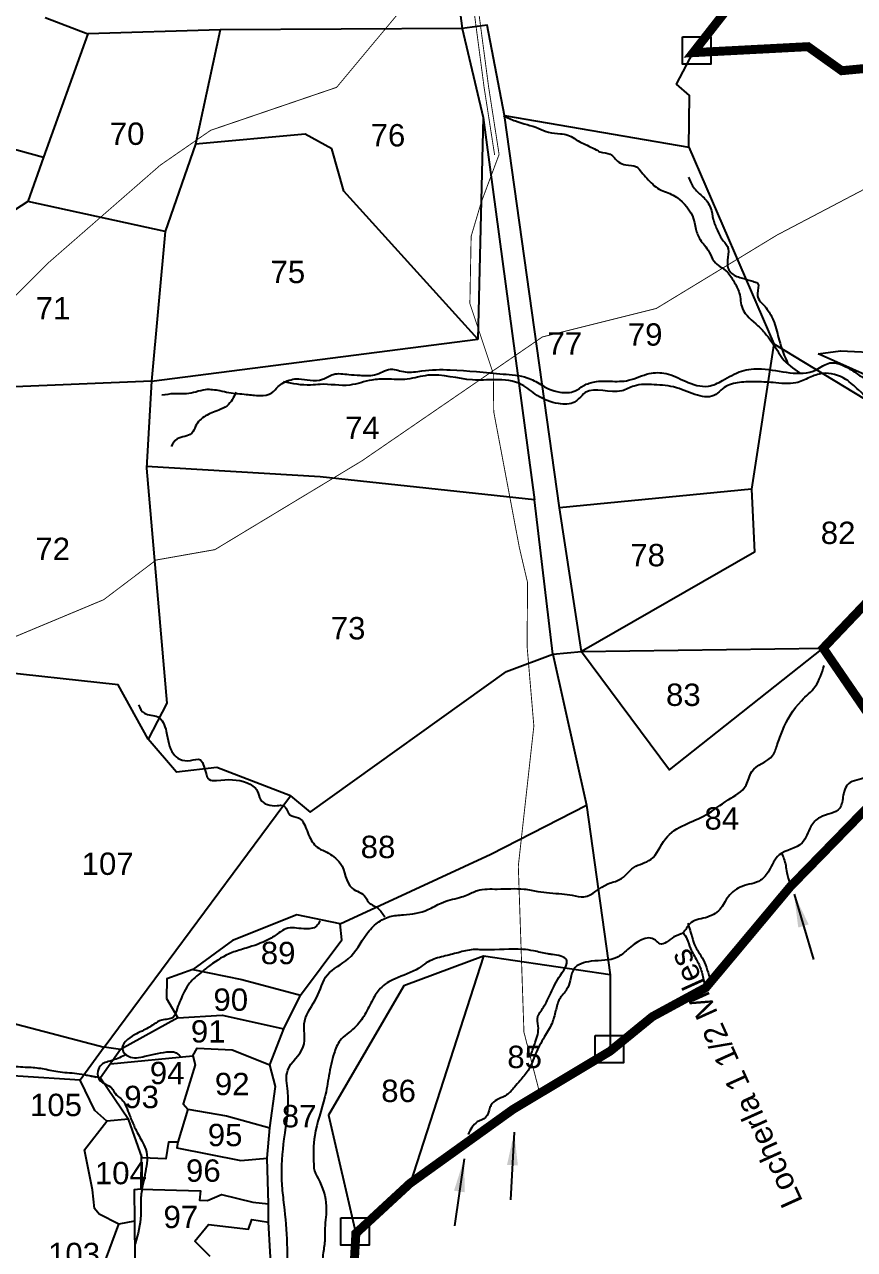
# Model space of a CAD drawing. Header units: feet. Extents: x 788962 to 797078, y 1567318 to 1575139.
# Drawn here: x 794246 to 795175, y 1569554 to 1570925 of the extents above; entities that cross this region are included whole.
import ezdxf
from ezdxf.enums import TextEntityAlignment as Align

# ---------------------------------------------------------------- set-up
doc = ezdxf.new("R2010")
doc.units = ezdxf.units.FT
doc.header["$LTSCALE"] = 15
doc.header["$MEASUREMENT"] = 0
doc.linetypes.add('HIDDEN2', pattern=[0.1875, 0.125, -0.0625])
for name, color, linetype in [('HILL', 17, 'Continuous'), ('PLOT', 7, 'Continuous'), ('PLOT NO', 7, 'Continuous'), ('ROADS', 6, 'Continuous'), ('TANKS-STREAM', 4, 'Continuous'), ('text1', 7, 'Continuous'), ('text2', 7, 'Continuous'), ('VILLAGE STONES', 240, 'Continuous')]:
    doc.layers.add(name, color=color, linetype=linetype)
doc.layers.add('VILLAGE BOUNDRY', color=5, linetype='HIDDEN2', lineweight=100)
doc.styles.get("Standard").update_dxf_attribs({"font": 'arial.ttf'})
doc.linetypes.add('DOTS', pattern='A,1e-06,-3,["●",Standard,S=3,R=0,X=-1.25,Y=-1.25],-3', length=6.000001)
doc.dimstyles.get("Standard").update_dxf_attribs({"dimtxt": 0.18, "dimasz": 37, "dimexe": 0.18, "dimexo": 0.0625, "dimgap": 0.09, "dimtad": 0, "dimtih": 1, "dimtoh": 1, "dimdec": 4, "dimzin": 0, "dimdsep": 46, "dimtxsty": 'Standard', "dimcen": 0.09, "dimadec": 0, "dimazin": 0, "dimtfac": 1, "dimtdec": 4, "dimtofl": 0, "dimtmove": 0, "dimatfit": 3, "dimfxl": 0, "dimtolj": 1, "dimtzin": 0, "dimarcsym": 0})

msp = doc.modelspace()

# ---------------------------------------------------------------- linework, layer by layer
at = {"layer": 'HILL'}
msp.add_lwpolyline([(795134, 1570556.8), (795159, 1570560.2), (795206.5, 1570557.7), (795236.6, 1570569.9), (795260.7, 1570591.1), (795277.8, 1570619.8), (795336.5, 1570699.9), (795351.2, 1570706.4), (795356.9, 1570768.8), (795354.7, 1570796.4), (795368.3, 1570828.9), (795376.7, 1570825.9), (795373.7, 1570809.3), (795372.9, 1570783.6), (795358.9, 1570696.1), (795357.1, 1570670.3), (795326.3, 1570608.2), (795308.8, 1570575.1), (795283.4, 1570537.2), (795283.4, 1570522.2), (795211, 1570522.3), (795134, 1570556.8)], dxfattribs=at)
at = {"layer": 'PLOT'}
for points in [[(794721.7, 1571030.2), (794735.9, 1570921), (794465, 1570919.3), (794316.9, 1570914.7)], [(794269.1, 1570933), (794316.9, 1570914.7), (794267.3, 1570776.7), (794249.6, 1570727.3), (794184.4, 1570685.2), (794138.5, 1570543.3), (794144.9, 1570516), (794166, 1570413.4)], [(793752.3, 1570918.3), (794267.3, 1570776.7)], [(794465, 1570919.3), (794437.5, 1570791.3), (794403.2, 1570693.5), (794249.6, 1570727.3)], [(794869.3, 1570223.6), (794844.8, 1570384.3), (794783.1, 1570823.3), (794763.8, 1570924.4), (794735.9, 1570921)], [(794735.9, 1570921), (794759.2, 1570821.3), (794753.4, 1570573.1)], [(794783.1, 1570823.3), (794989.5, 1570788), (794990.3, 1570845.9), (794975.7, 1570858.6), (794994.3, 1570893.8)], [(795084.4, 1570567.9), (795242.1, 1570472.6), (795375.8, 1570502), (795298.4, 1570537.8), (795362.9, 1570660.1), (795382.4, 1570831.3), (795326.8, 1570889.4)], [(794759.2, 1570821.3), (794816.8, 1570393.4)], [(794388.2, 1570526.2), (794753.4, 1570573.1), (794603.3, 1570738.9), (794589.8, 1570786), (794559.9, 1570802.7), (794437.5, 1570791.3)], [(794989.5, 1570788), (795084.4, 1570567.9), (795059.6, 1570405.3), (794844.8, 1570384.3)], [(794403.2, 1570693.5), (794388.2, 1570526.2), (794144.9, 1570516)], [(794388.2, 1570526.2), (794382.5, 1570428.8), (794405.2, 1570165.8), (794384.5, 1570125.6), (794350.9, 1570186.5), (794200.1, 1570202.9), (794152.9, 1570198.6)], [(794837.1, 1570220.6), (794816.8, 1570393.4), (794576.8, 1570419.2), (794382.6, 1570430.5)], [(795059.6, 1570405.3), (795063.1, 1570334.6), (794869.3, 1570223.6), (795139.8, 1570227.3)], [(794543.6, 1570062.1), (794565.7, 1570043.9), (794785.2, 1570201.2), (794837.1, 1570220.6), (794869.3, 1570223.6), (794967.9, 1570091.3), (795139.8, 1570227.3)], [(794837.1, 1570220.6), (794875, 1570051.8), (794901.4, 1569861.8), (794901.4, 1569776.4)], [(794335.3, 1569780.9), (794543.6, 1570062.1), (794461.2, 1570093.9), (794415.9, 1570088.6), (794384.5, 1570125.6)], [(794503.7, 1569428.1), (794501.2, 1569465.7), (794506.5, 1569519.8), (794522.7, 1569519.4), (794519, 1569584.8), (794519, 1569605.3), (794517.4, 1569656.7), (794520.5, 1569690.6), (794526.9, 1569736.9), (794520.4, 1569761.1), (794536.2, 1569801.2), (794554.8, 1569838.9), (794601.1, 1569900.8), (794599.1, 1569919), (794678.4, 1569955.4), (794767.8, 1569996.8), (794875, 1570051.8)], [(794165.5, 1570022.6), (794194.5, 1570016.8), (794229.8, 1569808.6), (794335.3, 1569780.9), (794308.4, 1569743.8), (794098.5, 1569757.5), (794047.4, 1569759.5)], [(794599.1, 1569919), (794550.9, 1569929), (794478.7, 1569900.2), (794434.5, 1569867.6), (794489.2, 1569856.5), (794554.8, 1569838.9)], [(794901.4, 1569861.8), (794759.8, 1569882.8), (794670.6, 1569849.6), (794586.2, 1569704.6), (794616.8, 1569572.4)], [(794759.8, 1569882.8), (794677.4, 1569628.4)], [(794434.5, 1569867.6), (794405.4, 1569857.4), (794404.7, 1569835.4), (794417.4, 1569813.6), (794467.1, 1569816.7), (794536.2, 1569801.2)], [(794417.4, 1569813.6), (794353.5, 1569778.1), (794335.3, 1569780.9)], [(794353.5, 1569778.1), (794331, 1569746.6), (794312.7, 1569749.7)], [(794342.3, 1569762.3), (794434.3, 1569771), (794439.3, 1569779.7), (794478.3, 1569777.8), (794520.4, 1569761.1)], [(794434.3, 1569771), (794437, 1569761), (794423.6, 1569717.5), (794428.7, 1569711.5), (794417.6, 1569674.4), (794407.1, 1569674.5), (794404.3, 1569655.7), (794377.7, 1569657.1), (794362.2, 1569700.2), (794338, 1569698.1)], [(794385.3, 1569468), (794340.8, 1569511.8), (794353.8, 1569523), (794334, 1569535.2), (794351.4, 1569582.8), (794329.4, 1569594.1), (794324.4, 1569600.3), (794322, 1569621), (794313.1, 1569665.8), (794338, 1569698.1), (794324.7, 1569710.1), (794308.4, 1569743.8)], [(794331, 1569746.6), (794362.2, 1569700.2)], [(794428.7, 1569711.5), (794472, 1569704), (794520.5, 1569690.6)], [(794417.6, 1569674.4), (794416.5, 1569668), (794487.9, 1569653.8), (794517.4, 1569656.7)], [(794376.5, 1569660.6), (794376.3, 1569622), (794368.7, 1569621.3), (794369, 1569586.2), (794351.4, 1569582.8)], [(794376.3, 1569622), (794443.1, 1569620.1), (794441.8, 1569609.6), (794450.7, 1569609.1), (794466.3, 1569615.8), (794501.5, 1569607.3), (794519, 1569605.3)], [(794369, 1569586.2), (794369.6, 1569543.6), (794353.8, 1569523)], [(794453.6, 1569546.5), (794436.6, 1569563.8), (794452, 1569582.3), (794496.6, 1569577), (794500.2, 1569587.8), (794519, 1569584.8)]]:
    msp.add_lwpolyline(points, dxfattribs=at)
at = {"layer": 'ROADS', "linetype": 'HIDDEN2', "ltscale": 10, "const_width": 1}
for points in [[(794655.9, 1571612.6), (794722.2, 1571143.6), (794760.3, 1570855.1), (794772.1, 1570779.2)], [(794660.9, 1571613.3), (794727.2, 1571144.3), (794765.3, 1570855.9), (794777.1, 1570779.9)], [(794822.6, 1569729.2), (794804.9, 1569797.6), (794798.6, 1569983.4), (794816, 1570140.2), (794808.4, 1570229.8), (794809, 1570300.5), (794799.8, 1570339.8), (794771.1, 1570491.9), (794770.6, 1570534.4), (794744.4, 1570613.1), (794745.8, 1570688.2), (794757, 1570726), (794777.1, 1570779.9)]]:
    msp.add_lwpolyline(points, dxfattribs=at)
at = {"layer": 'ROADS', "linetype": 'DOTS', "ltscale": 0.3, "const_width": 1}
for points in [[(793441.1, 1569535.3), (793445.9, 1569555.2), (793471.6, 1569663.5), (793478.9, 1569694.2), (793493.9, 1569705.3), (793596.3, 1569813.2), (793627.3, 1569859.6), (793690.4, 1569905.4), (793700.8, 1569915.3), (793735.3, 1569928.8), (793800.5, 1569959), (793841.1, 1570030.4), (793844.8, 1570082.7), (793895.7, 1570134.4), (793968.2, 1570200.9), (794065.6, 1570335.4), (794139.5, 1570437.9), (794189.5, 1570535.5), (794211.5, 1570597.7), (794272.9, 1570658.8), (794397.8, 1570767.8), (794454.3, 1570806.9), (794595.3, 1570855), (794675.5, 1570951.2)], [(795385.8, 1570875), (795286.5, 1570793.9), (795088, 1570689.6), (794953, 1570607.5), (794825.6, 1570575.7), (794623.6, 1570437), (794459, 1570337.6), (794393.3, 1570326), (794334.6, 1570281.6), (794169.4, 1570212.6), (794133.4, 1570174.2), (794072.8, 1570148), (793955.2, 1570094.7), (793920.1, 1570077.3), (793866.5, 1570030.1), (793834.9, 1570028.4)]]:
    msp.add_lwpolyline(points, dxfattribs=at)
at = {"layer": 'TANKS-STREAM'}
for points in [[(794782.1, 1570823.1), (794795.3, 1570817.4), (794821.4, 1570809.1), (794832.5, 1570804.8), (794845.7, 1570803), (794853.9, 1570801.6), (794861.4, 1570797.6), (794869.6, 1570793), (794885.7, 1570785.1), (794890, 1570782.9), (794901.4, 1570780.1), (794906.1, 1570776.1), (794911.1, 1570771.1), (794918.9, 1570768.2), (794930.7, 1570766.1), (794936.5, 1570760), (794942.5, 1570753.2), (794956.4, 1570741), (794964.3, 1570737.8), (794979, 1570729.6), (794995.8, 1570703.6), (794997.2, 1570696.4), (795002.2, 1570684.6), (795006.9, 1570678.2), (795012.2, 1570670.7), (795017.6, 1570660.3), (795032.2, 1570648.5), (795039.7, 1570637.8), (795045.8, 1570624.9), (795049.4, 1570607.5), (795066.8, 1570588.2), (795076.5, 1570577.8), (795088.6, 1570560.3), (795094.3, 1570551.7), (795113.2, 1570535.6)], [(794989.1, 1570754.4), (794995.7, 1570741.7), (795005.2, 1570732.6), (795013.7, 1570720.3), (795016.8, 1570707), (795021.5, 1570694.7), (795026.3, 1570685.5), (795032.6, 1570677), (795033.5, 1570652.2), (795037.6, 1570646.5), (795049.6, 1570641.4), (795061, 1570637.9), (795066.3, 1570635.7), (795066.3, 1570624.4), (795068.5, 1570616.5), (795073.5, 1570611.1), (795078.3, 1570604.8), (795084.9, 1570592.2), (795090.5, 1570572), (795100.3, 1570545.1)], [(794399.8, 1570510.7), (794413.6, 1570512.4), (794417.7, 1570512.4), (794427.3, 1570512.3), (794437.7, 1570514.4), (794448.6, 1570516.9), (794464.4, 1570515.6), (794474.8, 1570513.5), (794494, 1570511.4), (794509.4, 1570510.1), (794522.7, 1570513), (794529.8, 1570520.1), (794536.1, 1570524.6), (794552.8, 1570528.8), (794565.7, 1570527.1), (794579.4, 1570528.3), (794591.5, 1570533.7), (794609, 1570533.7), (794621.1, 1570532.8), (794637.8, 1570533.2), (794655.7, 1570539.4), (794672, 1570536.5), (794690.7, 1570537.7), (794722.4, 1570538.9), (794781.5, 1570534.1), (794808.6, 1570530), (794823.8, 1570522.4), (794832.4, 1570517.6), (794845.1, 1570513.9), (794862.1, 1570515.3), (794871.8, 1570521.2), (794884.1, 1570525.5), (794901.6, 1570526.1), (794922, 1570527.1), (794945.2, 1570534.7), (794963.9, 1570534.7), (794985.6, 1570526), (795011.3, 1570520.6), (795027.1, 1570526.8), (795048.4, 1570537.4), (795070.8, 1570539.8), (795131.9, 1570539), (795147.4, 1570546.5), (795169.8, 1570539.7), (795182.5, 1570531.2), (795199.2, 1570519.3), (795217.6, 1570503.9), (795246.8, 1570496.9), (795263.3, 1570504.3), (795274.7, 1570513.1), (795297.4, 1570514.8), (795320.7, 1570518.9), (795347.5, 1570520.2), (795354.7, 1570510.1), (795358.1, 1570493.1), (795360.4, 1570485.8)], [(795353.9, 1570471.4), (795351.3, 1570486.6), (795341.8, 1570502.6), (795338.7, 1570508.8), (795318.9, 1570511.5), (795301.8, 1570506.3), (795291.2, 1570501.4), (795263.8, 1570499.2), (795255.6, 1570495.6), (795248.1, 1570488.6), (795238.5, 1570484.5), (795179.3, 1570516.4), (795165.3, 1570528), (795138.8, 1570534.8), (795124.6, 1570530.2), (795109.3, 1570524.3), (795083.7, 1570524.6), (795062.8, 1570525.4), (795043.7, 1570524.4), (795027.2, 1570517.7), (795019.7, 1570511.3), (794975.6, 1570518.8), (794950.6, 1570522.2), (794928.1, 1570520.7), (794914.4, 1570515.3), (794873.6, 1570513.3), (794866.4, 1570506.6), (794861.7, 1570502.8), (794843.6, 1570501), (794819.6, 1570510.3), (794802.6, 1570522.2), (794772.4, 1570527.7), (794747.4, 1570527.5), (794697.4, 1570532.7), (794674.4, 1570528.4), (794650.6, 1570528.4), (794634.6, 1570527.4), (794610.1, 1570521.8), (794576.8, 1570522.6), (794566.2, 1570521.8), (794536, 1570525.5)], [(794482.8, 1570513.6), (794472.8, 1570498.7), (794463.3, 1570493.8), (794448.6, 1570487.3), (794437.4, 1570475.8), (794433.1, 1570467.8), (794416.7, 1570461.5), (794410.1, 1570453.2)], [(793345, 1568380.1), (793357.1, 1568399.4), (793370.1, 1568412.5), (793380.4, 1568422.7), (793406.6, 1568435.5), (793426.8, 1568442.9), (793441.3, 1568449), (793457.7, 1568451.8), (793475, 1568455.7), (793500.2, 1568456.1), (793531.3, 1568463), (793577.8, 1568475.3), (793601.8, 1568477.9), (793616.6, 1568477), (793635.2, 1568482), (793645.2, 1568488.8), (793668.1, 1568485.6), (793690.8, 1568496.2), (793704.9, 1568502.2), (793725.1, 1568508.2), (793740.9, 1568513.7), (793756.4, 1568522.6), (793768.6, 1568529.3), (793788.5, 1568538), (793827.5, 1568552.1), (793881.4, 1568566.9), (793900.9, 1568573.1), (793918.6, 1568577.1), (793940.1, 1568590.8), (793956.7, 1568593.1), (793967.8, 1568597.6), (793982.7, 1568607.8), (794011.3, 1568612.4), (794030.4, 1568622.8), (794052.4, 1568630.5), (794082.1, 1568643), (794098.3, 1568655.1), (794119.8, 1568663.5), (794128.9, 1568673.5), (794150.7, 1568684), (794164, 1568703.1), (794209.6, 1568744.6), (794244.4, 1568785.6), (794255.6, 1568792.7), (794257.5, 1568807.2), (794270.6, 1568808.7), (794295, 1568832.8), (794318.6, 1568851), (794341, 1568875.6), (794351.2, 1568898.7), (794364.3, 1568920.7), (794386.8, 1568957.1), (794417.2, 1569005.2), (794425.4, 1569024.2), (794443.4, 1569049.1), (794447.6, 1569076.3), (794471.2, 1569116.6), (794475, 1569135.2), (794494.5, 1569179.2), (794501.3, 1569204.9), (794517.8, 1569231.3), (794519, 1569253.4), (794526.8, 1569279.1), (794527.6, 1569306), (794531.1, 1569320.3), (794534.1, 1569348.3), (794540.1, 1569368.8), (794539, 1569387.1), (794540.6, 1569411.4), (794529.3, 1569445.3), (794531.1, 1569453.9), (794532.2, 1569478.2), (794535.1, 1569498), (794538.9, 1569522.8), (794536, 1569609.8), (794534, 1569630.9), (794536.7, 1569678.3), (794540.5, 1569731.3), (794540.5, 1569755), (794558, 1569781.3), (794559.6, 1569810.3), (794572.8, 1569836), (794585, 1569861.8), (794608.3, 1569879.6), (794628.9, 1569907.5), (794641.1, 1569920.1), (794654.8, 1569926.9), (794670.1, 1569929), (794697.5, 1569934.7), (794712.3, 1569942.1), (794732.9, 1569948.4), (794740.8, 1569951), (794753, 1569956.2), (794775.1, 1569957.8), (794805.2, 1569957.7), (794820.5, 1569955.1), (794833.6, 1569953.5), (794847.4, 1569952.4), (794859, 1569950.8), (794872.1, 1569949.2), (794898.8, 1569963.6), (794912, 1569968.3), (794927.8, 1569981.9), (794946.8, 1569990.9), (794963.2, 1570014), (794984.8, 1570029.8), (795008.6, 1570040.8), (795033.4, 1570057.6), (795053.5, 1570073.9), (795059.8, 1570089.2), (795083.1, 1570107.1), (795088.4, 1570119.2), (795094.2, 1570135), (795115.4, 1570168.5), (795130.8, 1570184.3), (795140.8, 1570207.9)], [(794373.5, 1570163.9), (794380.1, 1570154.5), (794395, 1570150.6), (794404.6, 1570134.3), (794412.6, 1570109.1), (794419.7, 1570103.1), (794431.8, 1570101.7), (794442.8, 1570102.2), (794446.7, 1570095.3), (794449.5, 1570085.7), (794452.2, 1570080.6), (794460.9, 1570079.4), (794495, 1570076.7), (794506.4, 1570067.6), (794510, 1570058), (794528.7, 1570051.1), (794535.7, 1570051), (794539.7, 1570046.3), (794543, 1570040.8), (794552.5, 1570037.5), (794557.6, 1570033.1), (794561.3, 1570025), (794564.9, 1570016.2), (794575.2, 1570003.4), (794584.3, 1569999), (794592, 1569993.8), (794599.3, 1569986.8), (794612.6, 1569958.7), (794627.6, 1569948.8), (794630.2, 1569944.1), (794641.2, 1569936.4), (794649.2, 1569926.5)], [(795216.6, 1570113.5), (795194.6, 1570099.4), (795191.2, 1570095), (795188.2, 1570084.8), (795170.1, 1570077), (795162.3, 1570062.8), (795158.3, 1570048.2), (795136.3, 1570038), (795126, 1570027.8), (795116.2, 1570009.5), (795090.7, 1569995.9), (795079, 1569978.3), (795069.7, 1569967.6), (795049.1, 1569960.8), (795033.9, 1569949.6), (795024.1, 1569934.9), (795008, 1569925.7), (794990.4, 1569918.9), (794983, 1569909.1), (794972.8, 1569904.3), (794957.1, 1569896.5), (794952, 1569900.7), (794920.7, 1569890), (794909, 1569881.2), (794880.1, 1569876.9), (794860.6, 1569868.1), (794856.6, 1569855.4), (794852.7, 1569845.2), (794844.9, 1569834.9), (794840.4, 1569821.3), (794836, 1569807.1), (794827.7, 1569792), (794817.8, 1569773.2), (794809.5, 1569754.6), (794800.6, 1569743.4), (794794.3, 1569736.1), (794785.5, 1569727.3), (794769.3, 1569717.6), (794766.9, 1569713.2), (794762, 1569702), (794752.7, 1569697.1), (794742.4, 1569683)], [(795093.1, 1569997.8), (795095.9, 1569991.6), (795099.2, 1569976.4), (795102.6, 1569963.4)], [(794576.6, 1569922.1), (794572.9, 1569916.4), (794558.4, 1569913.2), (794538.5, 1569913.3), (794530.7, 1569908.7), (794518.9, 1569901.2), (794494, 1569891.7), (794478.4, 1569886.6), (794453.3, 1569872.2), (794443.5, 1569864.4), (794430.8, 1569852.4), (794424.7, 1569842.9), (794420.6, 1569833.6), (794416.8, 1569824.2), (794412.2, 1569814.2), (794399.5, 1569811), (794390.8, 1569806.4), (794377.5, 1569798.9), (794368.9, 1569794.6), (794355.5, 1569778.1), (794362.4, 1569770.6), (794380.6, 1569770.6), (794408.9, 1569775.7), (794413.8, 1569775.4), (794420.4, 1569770.5)], [(794988.3, 1569919.5), (794993.2, 1569903.4), (794995.8, 1569895.3), (794999, 1569889.4), (795004.3, 1569880.9), (795012.8, 1569858.5)], [(794982.8, 1569909.6), (794987.3, 1569902), (794991.3, 1569891.2), (794998.5, 1569877.8), (795003.9, 1569864.8), (795007, 1569851.3)], [(794812.7, 1569772.5), (794817.6, 1569786.2), (794821, 1569804.3), (794820.4, 1569815.3), (794823.8, 1569821.1), (794827.6, 1569826.9), (794833.8, 1569838.9), (794844.1, 1569858.7), (794852.4, 1569878.9), (794836.9, 1569884.5), (794831.5, 1569885.2), (794815.7, 1569888.6), (794803.7, 1569890.3), (794761.5, 1569889.7), (794746, 1569889.8), (794729.2, 1569886), (794712.8, 1569881.9), (794695.6, 1569875.1), (794687.4, 1569869.3), (794660.6, 1569857.4), (794644.1, 1569846.4), (794635.8, 1569834.1), (794626.9, 1569817.3), (794615.2, 1569802.3), (794599.1, 1569788.2), (794592.5, 1569774.2), (794586.6, 1569748.7), (794582.1, 1569725.1), (794570.7, 1569681.9), (794569.6, 1569649.4), (794569.9, 1569645.4), (794574.7, 1569633.7), (794583.6, 1569602.9), (794582.2, 1569578.2), (794581.8, 1569561.7), (794579.7, 1569546.7), (794581.1, 1569521), (794589.8, 1569494.1), (794589.7, 1569437.2), (794590.8, 1569410.9), (794597.3, 1569402.7), (794611.6, 1569389.5)], [(793870.7, 1569822.8), (793878.7, 1569815.9), (793889.5, 1569811.1), (793919, 1569804.3), (793926.4, 1569796.7), (793937.4, 1569793.5), (793948, 1569791.2), (793955.9, 1569785.4), (793961, 1569780.2), (793972.1, 1569778.4), (793981.7, 1569776.1), (793992.5, 1569768.7), (794001.7, 1569764), (794035, 1569759.1), (794067.6, 1569762.9), (794072.1, 1569757.5), (794080.9, 1569752.5), (794106.3, 1569754.7), (794128.2, 1569761.9), (794136.7, 1569767), (794169.1, 1569765.8), (794177.2, 1569762.7), (794192.5, 1569760.6), (794205.1, 1569762.2), (794222.2, 1569761), (794238.7, 1569759), (794249.5, 1569758.5), (794265.8, 1569756.9), (794283.1, 1569753.5), (794304.5, 1569751.4), (794326.3, 1569747.2)], [(794359.6, 1569772.4), (794344.7, 1569766.2), (794332.1, 1569761), (794328, 1569754), (794330.8, 1569743.2), (794343.4, 1569735.3), (794348.7, 1569727.4), (794353.7, 1569723.4), (794360.8, 1569711.7), (794364.5, 1569702.4), (794370, 1569689.4), (794378.4, 1569673.9), (794382.5, 1569663.6), (794382.8, 1569651), (794378.1, 1569625.5), (794376.1, 1569610.5), (794376.2, 1569592.8), (794369.9, 1569560.8)]]:
    msp.add_spline(points, degree=3, dxfattribs=at)
at = {"layer": 'VILLAGE BOUNDRY', "lineweight": -2, "ltscale": 10, "const_width": 10}
for points in [[(795042.4, 1570955.3), (794994.3, 1570893.8), (795122.8, 1570900.5), (795160.5, 1570873.6), (795326.8, 1570889.4)], [(795225.6, 1570317.4), (795139.8, 1570227.3), (795232, 1570092.7), (795103, 1569960.5), (795008.4, 1569847.4), (794948.7, 1569815), (794901.4, 1569776.4), (794792.5, 1569711.1), (794677.4, 1569628.4), (794616.8, 1569572.4), (794610.9, 1569462.9)]]:
    msp.add_lwpolyline(points, dxfattribs=at)
at = {"layer": 'VILLAGE STONES'}
for points in [[(794982.3, 1570911.6), (795013.9, 1570911.6), (795013.9, 1570880.9), (794982.3, 1570880.9)], [(794884.7, 1569794), (794916.4, 1569794), (794916.3, 1569763.3), (794884.7, 1569763.3)], [(794600.1, 1569590), (794631.7, 1569590), (794631.7, 1569559.2), (794600.1, 1569559.3)]]:
    msp.add_lwpolyline(points, close=True, dxfattribs=at)

# ---------------------------------------------------------------- texts
at = {"layer": 'PLOT NO'}
for s, p in [('70', (794360.8, 1570803.1)), ('76', (794652.7, 1570801.4)), ('75', (794540.7, 1570648.4)), ('71', (794277.9, 1570607.7)), ('79', (794940.5, 1570578.4)), ('77', (794850.6, 1570568.4)), ('74', (794624.1, 1570473.9)), ('82', (795156.5, 1570356.4)), ('72', (794277.5, 1570338.5)), ('78', (794943.3, 1570331.5)), ('73', (794608.1, 1570249.7)), ('83', (794983.3, 1570175.2)), ('84', (795026.4, 1570036.8)), ('88', (794641.6, 1570004.9)), ('107', (794339, 1569986.1)), ('89', (794529.8, 1569886.2)), ('90', (794476.8, 1569834)), ('91', (794451.6, 1569798.5)), ('85', (794805.7, 1569769.9)), ('94', (794405.6, 1569751.9)), ('92', (794478.4, 1569739.6)), ('93', (794377, 1569725.1)), ('86', (794664.6, 1569731.9)), ('105', (794281.2, 1569716.2)), ('87', (794553.3, 1569703.6)), ('95', (794470.5, 1569682.5)), ('104', (794353.8, 1569639.9)), ('96', (794446.1, 1569642.7)), ('97', (794420.9, 1569590.8)), ('103', (794301.4, 1569549.4))]:
    msp.add_text(s, height=25, rotation=359.8997, dxfattribs=at).set_placement(p, align=Align.MIDDLE_CENTER)
at = {"layer": 'text2'}
msp.add_text('Locherla 1 1/2 Miles', height=25, rotation=114.3087, dxfattribs=at).set_placement((795117.5, 1569608.4))

# ---------------------------------------------------------------- leaders
at = {"layer": 'text1', "color": 5}
for points in [[(795107.2, 1569951.9), (795128.8, 1569879.1)], [(794794, 1569685.7), (794790, 1569609.9)], [(794738, 1569655.9), (794727, 1569580.8)]]:
    msp.add_leader(points, dimstyle='Standard', override={"dimgap": 0.09, "dimtad": 0}, dxfattribs=at)

doc.saveas('drawing.dxf')
